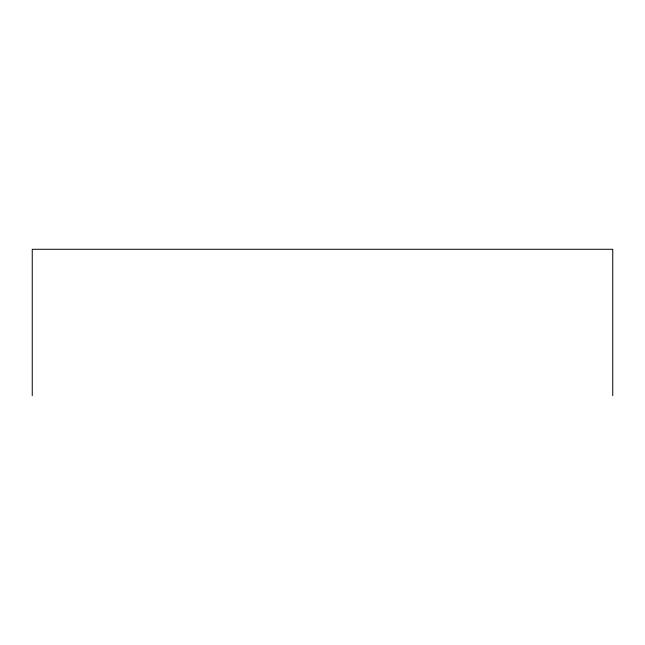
<?xml version="1.0" encoding="UTF-8"?>
<svg xmlns="http://www.w3.org/2000/svg" width="645" height="645" viewBox="0 0 645 645"><rect width="100%" height="100%" fill="white"/><g stroke="black" fill="none" stroke-linecap="round" stroke-linejoin="round"><path stroke-width="0.97" d="M612.75 395.716L612.75 249.284L32.25 249.284L32.25 395.716"/></g></svg>
